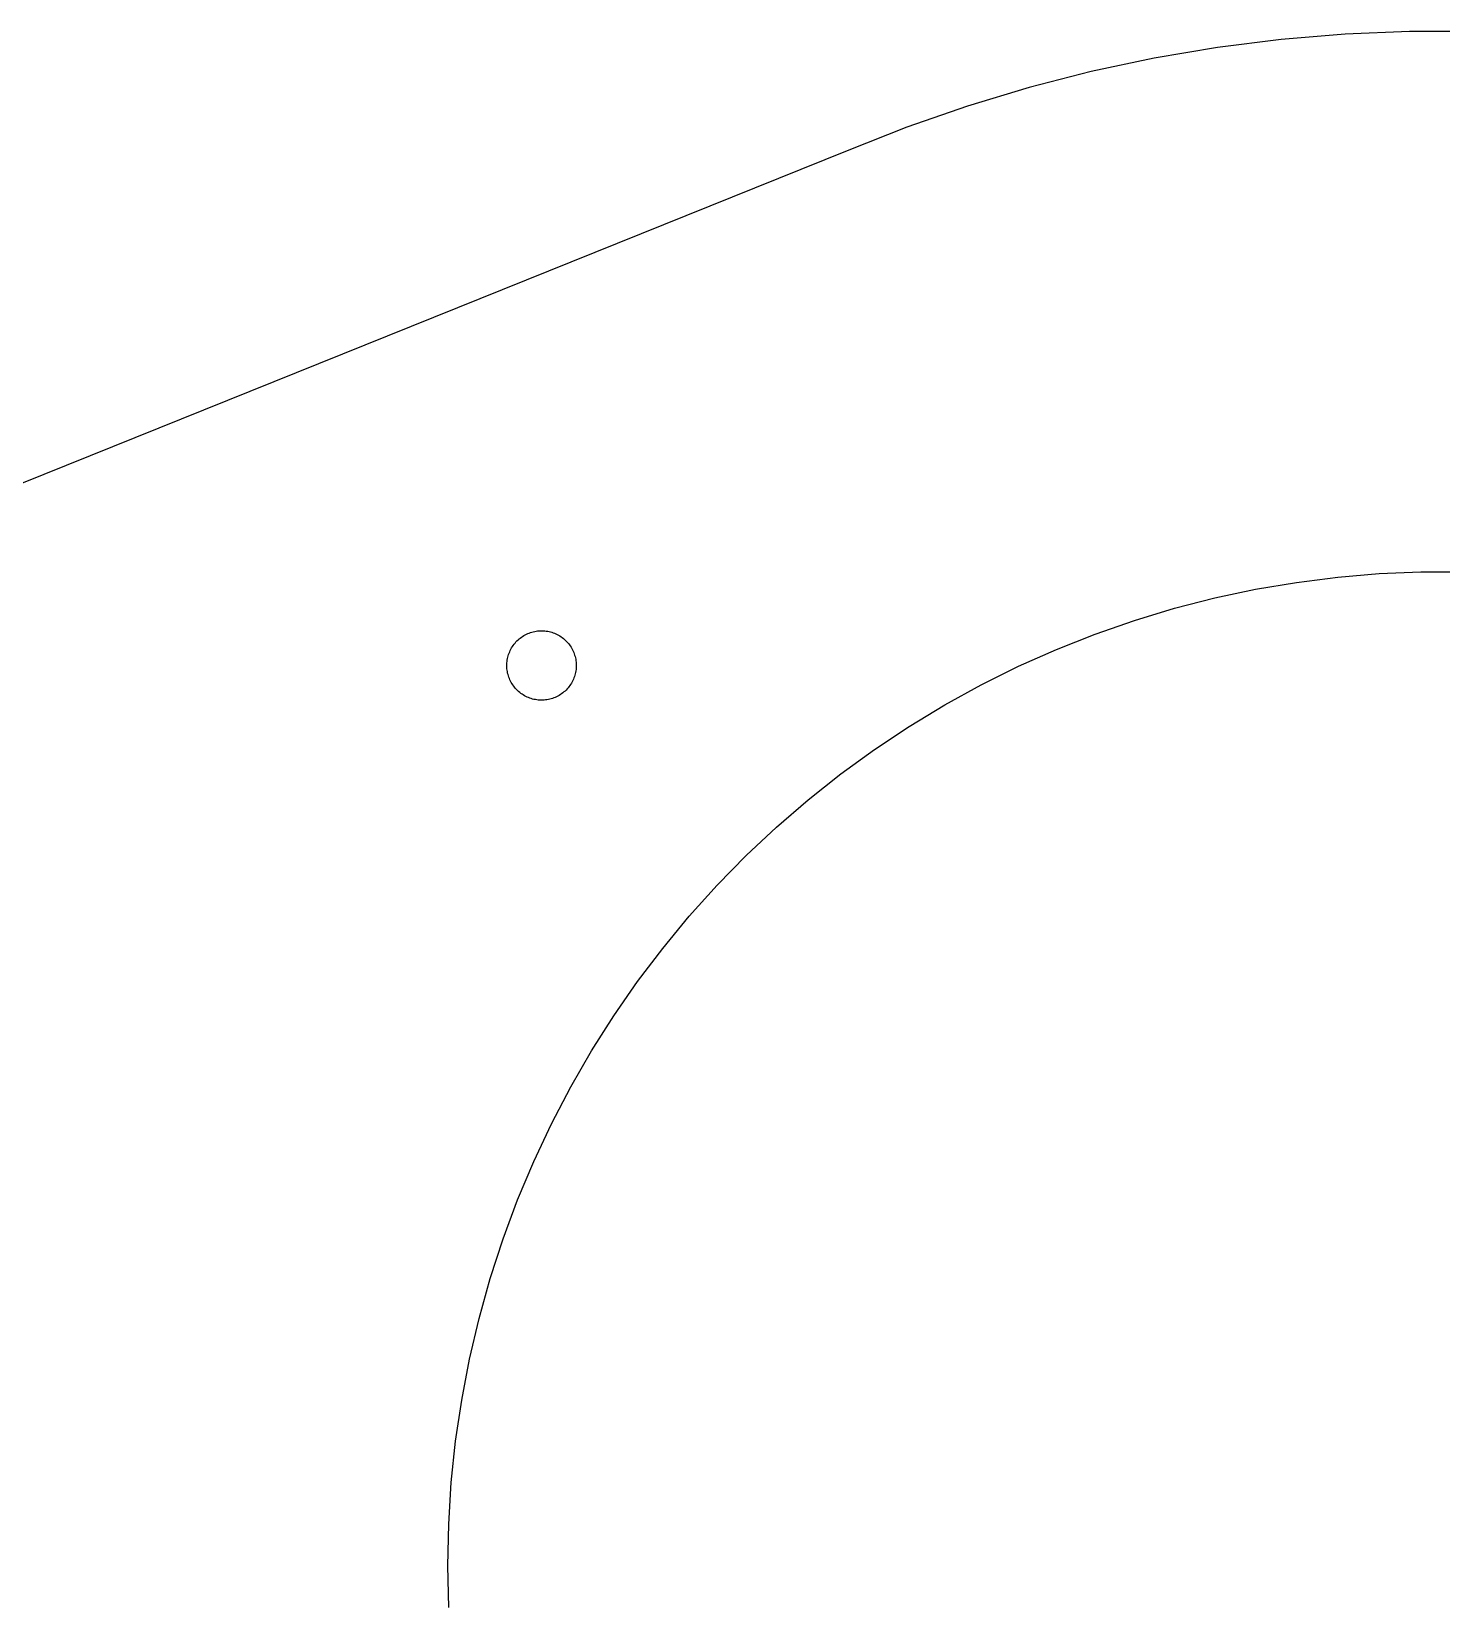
# Model space of a CAD drawing. Header units: metres. Extents: x -207 to 207, y -113 to 113.
# Drawn here: x -103.6 to 0, y -2.6 to 112.7 of the extents above; entities that cross this region are included whole.
import ezdxf

# ---------------------------------------------------------------- set-up
doc = ezdxf.new("R2010")
doc.units = ezdxf.units.M

msp = doc.modelspace()

# ---------------------------------------------------------------- linework, layer by layer
for p, q in [((-11.7803, 112.082), (-16.4633, 111.491)), ((-7.07631, 112.477), (-11.7803, 112.082)), ((-2.35993, 112.675), (-7.07631, 112.477)), ((2.35993, 112.675), (-2.35993, 112.675)), ((-21.1177, 110.704), (-25.7349, 109.722)), ((-16.4633, 111.491), (-21.1177, 110.704)), ((-25.7349, 109.722), (-30.3071, 108.548)), ((-30.3071, 108.548), (-34.8262, 107.184)), ((-34.8262, 107.184), (-39.284, 105.632)), ((-39.284, 105.632), (-43.6729, 103.894)), ((-43.6729, 103.894), (-207.175, 38.1)), ((-10.6637, 72.2165), (-7.63054, 72.5998)), ((-7.63054, 72.5998), (-4.58344, 72.8556)), ((-4.58344, 72.8556), (-1.52859, 72.9839)), ((-1.52859, 72.9839), (1.52859, 72.9839)), ((-16.6695, 71.0712), (-13.6786, 71.7069)), ((-13.6786, 71.7069), (-10.6637, 72.2165)), ((-22.5579, 69.4268), (-19.631, 70.3108)), ((-19.631, 70.3108), (-16.6695, 71.0712)), ((-25.4457, 68.4214), (-22.5579, 69.4268)), ((-67.9176, 67.9176), (-67.8404, 67.9912)), ((-67.8404, 67.9912), (-67.7602, 68.0621)), ((-67.7602, 68.0621), (-67.6773, 68.1292)), ((-67.6773, 68.1292), (-67.5916, 68.1927)), ((-67.5916, 68.1927), (-67.5032, 68.2528)), ((-67.5032, 68.2528), (-67.4122, 68.309)), ((-67.4122, 68.309), (-67.3191, 68.3617)), ((-67.3191, 68.3617), (-67.2242, 68.4102)), ((-67.2242, 68.4102), (-67.1269, 68.4547)), ((-67.1269, 68.4547), (-67.0281, 68.495)), ((-67.0281, 68.495), (-66.9277, 68.5311)), ((-66.9277, 68.5311), (-66.8258, 68.5629)), ((-66.8258, 68.5629), (-66.7227, 68.5908)), ((-66.7227, 68.5908), (-66.6184, 68.614)), ((-66.6184, 68.614), (-66.5134, 68.633)), ((-66.5134, 68.633), (-66.4072, 68.6474)), ((-66.4072, 68.6474), (-66.301, 68.6574)), ((-66.301, 68.6574), (-66.1944, 68.6629)), ((-66.1944, 68.6629), (-66.0874, 68.664)), ((-66.0874, 68.664), (-65.9809, 68.6609)), ((-65.9809, 68.6609), (-65.8743, 68.6528)), ((-65.8743, 68.6528), (-65.7681, 68.6408)), ((-65.7681, 68.6408), (-65.6627, 68.6241)), ((-65.6627, 68.6241), (-65.558, 68.6028)), ((-65.558, 68.6028), (-65.4541, 68.5776)), ((-65.4541, 68.5776), (-65.3518, 68.5478)), ((-65.3518, 68.5478), (-65.2507, 68.5136)), ((-65.2507, 68.5136), (-65.1507, 68.4753)), ((-65.1507, 68.4753), (-65.0526, 68.433)), ((-65.0526, 68.433), (-64.9565, 68.3865)), ((-64.9565, 68.3865), (-64.8623, 68.3358)), ((-64.8623, 68.3358), (-64.7705, 68.2815)), ((-64.7705, 68.2815), (-64.6809, 68.2234)), ((-64.6809, 68.2234), (-64.5937, 68.1613)), ((-64.5937, 68.1613), (-64.5096, 68.0958)), ((-64.5096, 68.0958), (-64.4279, 68.0272)), ((-64.4279, 68.0272), (-64.3492, 67.9548)), ((-28.2886, 67.2959), (-25.4457, 68.4214)), ((-68.5629, 66.8258), (-68.5311, 66.9277)), ((-68.5311, 66.9277), (-68.495, 67.0281)), ((-68.495, 67.0281), (-68.4547, 67.1269)), ((-68.4547, 67.1269), (-68.4102, 67.2242)), ((-68.4102, 67.2242), (-68.3617, 67.3191)), ((-68.3617, 67.3191), (-68.309, 67.4122)), ((-68.309, 67.4122), (-68.2528, 67.5032)), ((-68.2528, 67.5032), (-68.1927, 67.5916)), ((-68.1927, 67.5916), (-68.1292, 67.6773)), ((-68.1292, 67.6773), (-68.0621, 67.7602)), ((-68.0621, 67.7602), (-67.9912, 67.8404)), ((-67.9912, 67.8404), (-67.9176, 67.9176)), ((-64.3492, 67.9548), (-64.274, 67.8792)), ((-64.274, 67.8792), (-64.2015, 67.8005)), ((-64.2015, 67.8005), (-64.1325, 67.7191)), ((-64.1325, 67.7191), (-64.067, 67.6346)), ((-64.067, 67.6346), (-64.0054, 67.5474)), ((-64.0054, 67.5474), (-63.9469, 67.4579)), ((-63.9469, 67.4579), (-63.8926, 67.366)), ((-63.8926, 67.366), (-63.8422, 67.2719)), ((-63.8422, 67.2719), (-63.7957, 67.1757)), ((-63.7957, 67.1757), (-63.7535, 67.0777)), ((-63.7535, 67.0777), (-63.7151, 66.9781)), ((-63.7151, 66.9781), (-63.681, 66.8769)), ((-63.681, 66.8769), (-63.6512, 66.7742)), ((-31.0818, 66.0522), (-28.2886, 67.2959)), ((-68.664, 66.0874), (-68.6629, 66.1944)), ((-68.6609, 65.9809), (-68.664, 66.0874)), ((-68.6629, 66.1944), (-68.6574, 66.301)), ((-68.6528, 65.8743), (-68.6609, 65.9809)), ((-68.6574, 66.301), (-68.6474, 66.4072)), ((-68.6408, 65.7681), (-68.6528, 65.8743)), ((-68.6474, 66.4072), (-68.633, 66.5134)), ((-68.6241, 65.6627), (-68.6408, 65.7681)), ((-68.633, 66.5134), (-68.614, 66.6184)), ((-68.614, 66.6184), (-68.5908, 66.7227)), ((-68.5908, 66.7227), (-68.5629, 66.8258)), ((-63.6512, 66.7742), (-63.6256, 66.6707)), ((-63.6256, 66.6707), (-63.6046, 66.5657)), ((-63.5957, 65.7154), (-63.6147, 65.6103)), ((-63.6046, 66.5657), (-63.588, 66.4603)), ((-63.581, 65.8212), (-63.5957, 65.7154)), ((-63.588, 66.4603), (-63.5756, 66.3541)), ((-63.5713, 65.9274), (-63.581, 65.8212)), ((-63.5756, 66.3541), (-63.5678, 66.2479)), ((-63.5655, 66.0343), (-63.5713, 65.9274)), ((-63.5678, 66.2479), (-63.5643, 66.1409)), ((-63.5643, 66.1409), (-63.5655, 66.0343)), ((-33.8204, 64.6926), (-31.0818, 66.0522)), ((-68.6028, 65.558), (-68.6241, 65.6627)), ((-68.5776, 65.4541), (-68.6028, 65.558)), ((-68.5478, 65.3518), (-68.5776, 65.4541)), ((-68.5136, 65.2507), (-68.5478, 65.3518)), ((-68.4753, 65.1507), (-68.5136, 65.2507)), ((-68.433, 65.0526), (-68.4753, 65.1507)), ((-68.3865, 64.9565), (-68.433, 65.0526)), ((-68.3358, 64.8623), (-68.3865, 64.9565)), ((-68.2815, 64.7705), (-68.3358, 64.8623)), ((-68.2234, 64.6809), (-68.2815, 64.7705)), ((-68.1613, 64.5937), (-68.2234, 64.6809)), ((-68.0958, 64.5096), (-68.1613, 64.5937)), ((-64.0996, 64.5515), (-64.1666, 64.4685)), ((-64.0356, 64.6371), (-64.0996, 64.5515)), ((-63.9756, 64.7255), (-64.0356, 64.6371)), ((-63.9194, 64.8162), (-63.9756, 64.7255)), ((-63.867, 64.9092), (-63.9194, 64.8162)), ((-63.8186, 65.0046), (-63.867, 64.9092)), ((-63.774, 65.1015), (-63.8186, 65.0046)), ((-63.7337, 65.2003), (-63.774, 65.1015)), ((-63.6977, 65.3011), (-63.7337, 65.2003)), ((-63.6655, 65.403), (-63.6977, 65.3011)), ((-63.638, 65.5061), (-63.6655, 65.403)), ((-63.6147, 65.6103), (-63.638, 65.5061)), ((-36.4997, 63.2198), (-33.8204, 64.6926)), ((-68.0272, 64.4279), (-68.0958, 64.5096)), ((-67.9548, 64.3492), (-68.0272, 64.4279)), ((-67.8792, 64.274), (-67.9548, 64.3492)), ((-67.8005, 64.2015), (-67.8792, 64.274)), ((-67.7191, 64.1325), (-67.8005, 64.2015)), ((-67.6346, 64.067), (-67.7191, 64.1325)), ((-67.5474, 64.0054), (-67.6346, 64.067)), ((-67.4579, 63.9469), (-67.5474, 64.0054)), ((-67.366, 63.8926), (-67.4579, 63.9469)), ((-67.2719, 63.8422), (-67.366, 63.8926)), ((-67.1757, 63.7957), (-67.2719, 63.8422)), ((-67.0777, 63.7535), (-67.1757, 63.7957)), ((-66.9781, 63.7151), (-67.0777, 63.7535)), ((-66.8769, 63.681), (-66.9781, 63.7151)), ((-66.7742, 63.6512), (-66.8769, 63.681)), ((-66.6707, 63.6256), (-66.7742, 63.6512)), ((-66.5657, 63.6046), (-66.6707, 63.6256)), ((-66.4603, 63.588), (-66.5657, 63.6046)), ((-66.3541, 63.5756), (-66.4603, 63.588)), ((-66.2479, 63.5678), (-66.3541, 63.5756)), ((-66.1409, 63.5643), (-66.2479, 63.5678)), ((-66.0343, 63.5655), (-66.1409, 63.5643)), ((-65.9274, 63.5713), (-66.0343, 63.5655)), ((-65.8212, 63.581), (-65.9274, 63.5713)), ((-65.7154, 63.5957), (-65.8212, 63.581)), ((-65.6103, 63.6147), (-65.7154, 63.5957)), ((-65.5061, 63.638), (-65.6103, 63.6147)), ((-65.403, 63.6655), (-65.5061, 63.638)), ((-65.3011, 63.6977), (-65.403, 63.6655)), ((-65.2003, 63.7337), (-65.3011, 63.6977)), ((-65.1015, 63.774), (-65.2003, 63.7337)), ((-65.0046, 63.8186), (-65.1015, 63.774)), ((-64.9092, 63.867), (-65.0046, 63.8186)), ((-64.8162, 63.9194), (-64.9092, 63.867)), ((-64.7255, 63.9756), (-64.8162, 63.9194)), ((-64.6371, 64.0356), (-64.7255, 63.9756)), ((-64.5515, 64.0996), (-64.6371, 64.0356)), ((-64.4685, 64.1666), (-64.5515, 64.0996)), ((-64.3883, 64.2372), (-64.4685, 64.1666)), ((-64.3112, 64.3112), (-64.3883, 64.2372)), ((-64.2372, 64.3883), (-64.3112, 64.3112)), ((-64.1666, 64.4685), (-64.2372, 64.3883)), ((-39.1151, 61.6358), (-36.4997, 63.2198)), ((-41.6618, 59.9436), (-39.1151, 61.6358)), ((-44.1357, 58.1465), (-41.6618, 59.9436)), ((-46.5317, 56.2473), (-44.1357, 58.1465)), ((-48.8462, 54.2494), (-46.5317, 56.2473)), ((-51.0752, 52.1561), (-48.8462, 54.2494)), ((-53.2146, 49.9718), (-51.0752, 52.1561)), ((-55.2606, 47.6994), (-53.2146, 49.9718)), ((-57.2093, 45.3437), (-55.2606, 47.6994)), ((-59.058, 42.9082), (-57.2093, 45.3437)), ((-60.8029, 40.3975), (-59.058, 42.9082)), ((-62.4415, 37.8159), (-60.8029, 40.3975)), ((-63.9701, 35.168), (-62.4415, 37.8159)), ((-65.3867, 32.4581), (-63.9701, 35.168)), ((-66.6886, 29.6916), (-65.3867, 32.4581)), ((-67.8734, 26.8728), (-66.6886, 29.6916)), ((-68.9392, 24.0071), (-67.8734, 26.8728)), ((-69.8841, 21.0991), (-68.9392, 24.0071)), ((-70.7065, 18.1543), (-69.8841, 21.0991)), ((-71.4046, 15.1774), (-70.7065, 18.1543)), ((-71.9774, 12.1741), (-71.4046, 15.1774)), ((-72.4243, 9.14905), (-71.9774, 12.1741)), ((-72.7436, 6.10815), (-72.4243, 9.14905)), ((-72.9359, 3.05679), (-72.7436, 6.10815)), ((-72.9998, 0), (-72.9359, 3.05679)), ((-72.9359, -3.05679), (-72.9998, 0))]:
    msp.add_line(p, q)

doc.saveas('drawing.dxf')
